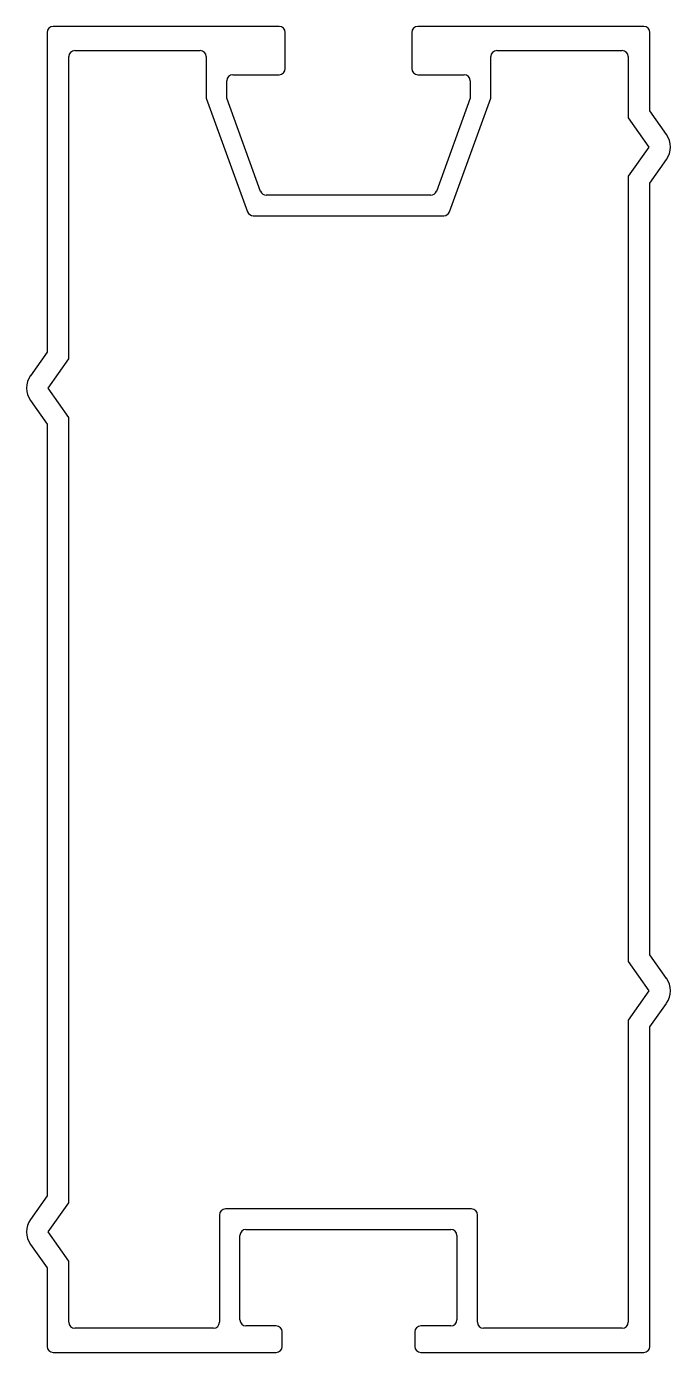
# Model space of a CAD drawing. Extents: x 1483 to 1536, y 1948 to 2058.
import ezdxf

# ---------------------------------------------------------------- set-up
doc = ezdxf.new("R2010")
doc.units = 0
doc.layers.get('0').update_dxf_attribs({"linetype": 'CONTINUOUS'})

msp = doc.modelspace()

# ---------------------------------------------------------------- linework, layer by layer
for p, q in [((1484.78, 2057.2), (1484.78, 2030.69)), ((1504.03, 2057.7), (1485.28, 2057.7)), ((1504.53, 2054.2), (1504.53, 2057.2)), ((1515.03, 2057.2), (1515.03, 2054.2)), ((1534.28, 2057.7), (1515.53, 2057.7)), ((1534.78, 2050.69), (1534.78, 2057.2)), ((1486.58, 2030.12), (1486.58, 2055.2)), ((1487.08, 2055.7), (1497.48, 2055.7)), ((1497.98, 2055.2), (1497.98, 2051.74)), ((1521.58, 2051.74), (1521.58, 2055.2)), ((1522.08, 2055.7), (1532.48, 2055.7)), ((1532.98, 2055.2), (1532.98, 2050.12)), ((1499.68, 2051.74), (1499.68, 2053.2)), ((1500.18, 2053.7), (1504.03, 2053.7)), ((1515.53, 2053.7), (1519.38, 2053.7)), ((1519.88, 2053.2), (1519.88, 2051.74)), ((1497.98, 2051.74), (1501.41, 2042.32)), ((1502.49, 2044.02), (1499.68, 2051.74)), ((1519.88, 2051.74), (1517.07, 2044.02)), ((1518.16, 2042.32), (1521.58, 2051.74)), ((1536.16, 2048.73), (1534.78, 2050.69)), ((1532.98, 2050.12), (1534.68, 2047.7)), ((1534.68, 2047.7), (1532.98, 2045.27)), ((1534.78, 2044.71), (1536.16, 2046.66)), ((1532.98, 2045.27), (1532.98, 1980.12)), ((1534.78, 1980.69), (1534.78, 2044.71)), ((1516.6, 2043.7), (1502.96, 2043.7)), ((1501.88, 2042), (1517.69, 2042)), ((1484.78, 2030.69), (1483.41, 2028.73)), ((1484.88, 2027.7), (1486.58, 2030.12)), ((1486.58, 2025.27), (1484.88, 2027.7)), ((1483.41, 2026.66), (1484.78, 2024.71)), ((1486.58, 1960.12), (1486.58, 2025.27)), ((1484.78, 2024.71), (1484.78, 1960.69)), ((1532.98, 1980.12), (1534.68, 1977.7)), ((1536.16, 1978.73), (1534.78, 1980.69)), ((1534.68, 1977.7), (1532.98, 1975.27)), ((1534.78, 1974.71), (1536.16, 1976.66)), ((1532.98, 1975.27), (1532.98, 1950.2)), ((1534.78, 1948.2), (1534.78, 1974.71)), ((1484.78, 1960.69), (1483.41, 1958.73)), ((1484.88, 1957.7), (1486.58, 1960.12)), ((1519.98, 1959.6), (1499.58, 1959.6)), ((1499.08, 1959.1), (1499.08, 1950.2)), ((1520.48, 1950.2), (1520.48, 1959.1)), ((1486.58, 1955.27), (1484.88, 1957.7)), ((1500.78, 1950.4), (1500.78, 1957.4)), ((1501.28, 1957.9), (1518.28, 1957.9)), ((1518.78, 1957.4), (1518.78, 1950.4)), ((1483.41, 1956.66), (1484.78, 1954.71)), ((1484.78, 1954.71), (1484.78, 1948.2)), ((1486.58, 1950.2), (1486.58, 1955.27)), ((1498.58, 1949.7), (1487.08, 1949.7)), ((1503.78, 1949.9), (1501.28, 1949.9)), ((1504.28, 1948.2), (1504.28, 1949.4)), ((1515.28, 1949.4), (1515.28, 1948.2)), ((1518.28, 1949.9), (1515.78, 1949.9)), ((1532.48, 1949.7), (1520.98, 1949.7)), ((1485.28, 1947.7), (1503.78, 1947.7)), ((1515.78, 1947.7), (1534.28, 1947.7))]:
    msp.add_line(p, q)
for centre, radius, start, end in [((1485.28, 2057.2), 0.5, 90, 180), ((1504.03, 2057.2), 0.5, 0, 90), ((1515.53, 2057.2), 0.5, 90, 180), ((1534.28, 2057.2), 0.5, 0, 90), ((1487.08, 2055.2), 0.5, 90, 180), ((1497.48, 2055.2), 0.5, 0, 90), ((1522.08, 2055.2), 0.5, 90, 180), ((1532.48, 2055.2), 0.5, 0, 90), ((1504.03, 2054.2), 0.5, 270, 0), ((1515.53, 2054.2), 0.5, 180, 270), ((1500.18, 2053.2), 0.5, 90, 180), ((1519.38, 2053.2), 0.5, 0, 90), ((1534.68, 2047.7), 1.8, 324.9153, 35.0847), ((1502.96, 2044.2), 0.5, 200, 270), ((1516.6, 2044.2), 0.5, 270, 339.9663), ((1501.88, 2042.5), 0.5, 200, 270), ((1517.69, 2042.5), 0.5, 270, 340), ((1484.88, 2027.7), 1.8, 144.9153, 215.0847), ((1534.68, 1977.7), 1.8, 324.9153, 35.0847), ((1499.58, 1959.1), 0.5, 90, 180), ((1519.98, 1959.1), 0.5, 0, 90), ((1484.88, 1957.7), 1.8, 144.9153, 215.0847), ((1501.28, 1957.4), 0.5, 90, 180), ((1518.28, 1957.4), 0.5, 0, 90), ((1501.28, 1950.4), 0.5, 180, 270), ((1518.28, 1950.4), 0.5, 270, 0), ((1487.08, 1950.2), 0.5, 180, 270), ((1498.58, 1950.2), 0.5, 270, 360), ((1503.78, 1949.4), 0.5, 0, 90), ((1515.78, 1949.4), 0.5, 90, 180), ((1520.98, 1950.2), 0.5, 180, 270), ((1532.48, 1950.2), 0.5, 270, 360), ((1485.28, 1948.2), 0.5, 180, 270), ((1503.78, 1948.2), 0.5, 270, 0), ((1515.78, 1948.2), 0.5, 180, 270), ((1534.28, 1948.2), 0.5, 270, 360)]:
    msp.add_arc(centre, radius, start, end)

doc.saveas('drawing.dxf')
